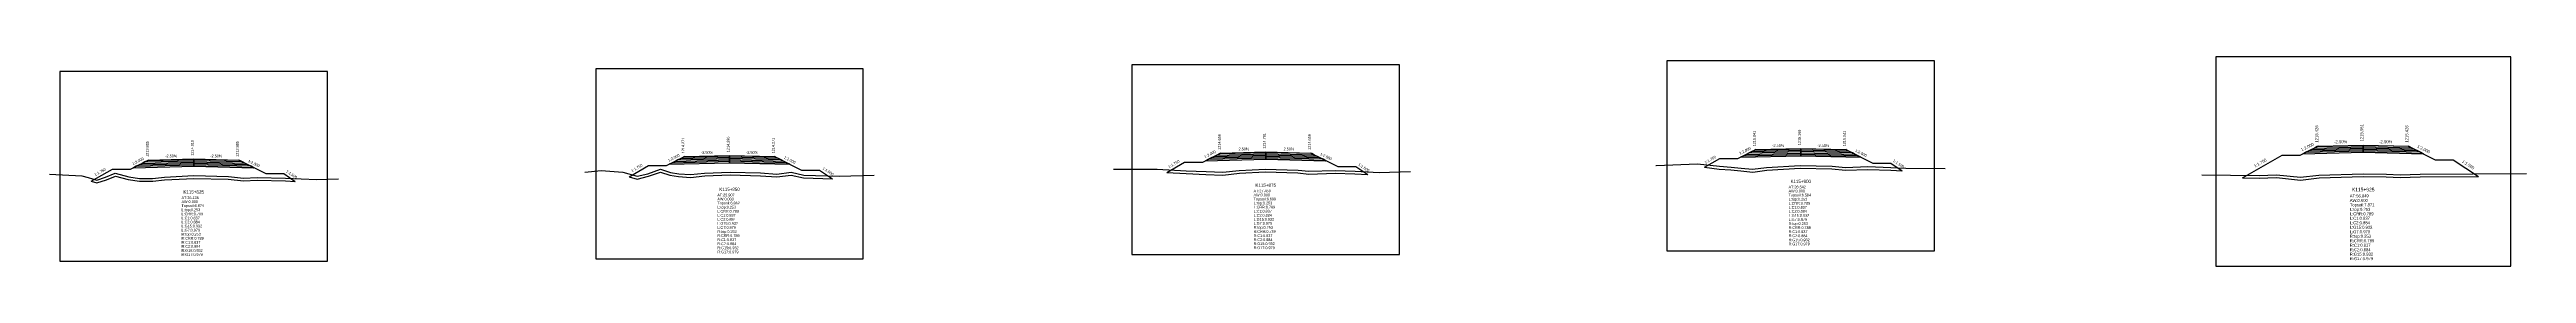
# Model space of a CAD drawing. Extents: x -7 to 78429, y 1189 to 1262.
# Drawn here: x 71686 to 71961, y 1202.1 to 1225.3 of the extents above; entities that cross this region are included whole.
import ezdxf
from ezdxf.enums import TextEntityAlignment as Align

# ---------------------------------------------------------------- set-up
doc = ezdxf.new("R2010")
doc.units = 0

msp = doc.modelspace()

# ---------------------------------------------------------------- linework, layer by layer
at = {"layer": 'A4_BORDER', "color": 7}
for points in [[(71687.161, 1202.68), (71716.861, 1202.68), (71716.861, 1223.68), (71687.161, 1223.68), (71687.161, 1202.68)], [(71746.645, 1202.971), (71776.345, 1202.971), (71776.345, 1223.971), (71746.645, 1223.971), (71746.645, 1202.971)], [(71806.17, 1203.427), (71835.87, 1203.427), (71835.87, 1224.427), (71806.17, 1224.427), (71806.17, 1203.427)], [(71865.563, 1203.855), (71895.263, 1203.855), (71895.263, 1224.855), (71865.563, 1224.855), (71865.563, 1203.855)], [(71926.476, 1202.148), (71959.229, 1202.148), (71959.229, 1225.306), (71926.476, 1225.306), (71926.476, 1202.148)]]:
    msp.add_lwpolyline(points, dxfattribs=at)
at = {"layer": 'CLEAR_GROUND', "color": 8}
for points in [[(71869.745, 1213.088), (71871.353, 1212.896), (71872.653, 1212.789), (71873.773, 1212.681), (71875.081, 1212.564), (71876.652, 1212.762), (71880.362, 1212.988), (71883.881, 1212.924), (71885.384, 1212.778), (71887.876, 1212.859), (71890.407, 1212.766), (71891.668, 1212.705)], [(71690.645, 1211.533), (71691.261, 1211.356), (71692.338, 1211.695), (71693.325, 1212.122), (71694.734, 1211.738), (71695.984, 1211.548), (71697.475, 1211.54), (71698.789, 1211.706), (71702.036, 1211.86), (71705.85, 1211.772), (71707.535, 1211.582), (71709.058, 1211.673), (71712.186, 1211.577), (71713.293, 1211.53)], [(71750.345, 1212.042), (71751.254, 1211.781), (71752.509, 1212.088), (71753.822, 1212.56), (71754.88, 1212.202), (71755.827, 1212.065), (71757.166, 1211.97), (71758.749, 1212.125), (71761.557, 1212.247), (71764.926, 1212.155), (71766.759, 1212.018), (71768.34, 1212.225), (71769.714, 1211.91), (71772.921, 1211.821)], [(71810.045, 1212.527), (71812.182, 1212.405), (71814.389, 1212.306), (71816.267, 1212.23), (71818.108, 1212.435), (71820.973, 1212.574), (71824.586, 1212.465), (71825.798, 1212.339), (71828.737, 1212.437), (71830.921, 1212.345), (71832.338, 1212.277)], [(71929.445, 1211.907), (71931.32, 1211.888), (71933.212, 1211.958), (71935.879, 1211.678), (71937.946, 1211.906), (71942.835, 1212.075), (71945.413, 1212.036), (71946.964, 1211.969), (71949.169, 1212.018), (71955.647, 1212.063)]]:
    msp.add_lwpolyline(points, dxfattribs=at)
at = {"layer": 'DESIGN_ROAD_TRIMMED', "color": 1}
for points in [[(71929.445, 1211.907), (71933.852, 1214.426), (71935.852, 1214.426), (71937.852, 1215.426), (71937.852, 1215.426), (71937.747, 1215.373), (71937.747, 1215.373), (71937.431, 1215.215), (71937.431, 1215.215), (71937.116, 1215.058), (71937.116, 1215.058), (71936.8, 1214.9), (71936.8, 1214.9), (71936.484, 1214.742), (71936.484, 1214.742), (71936.168, 1214.584), (71942.852, 1214.751), (71942.852, 1214.901), (71942.852, 1214.901), (71942.852, 1215.051), (71942.852, 1215.051), (71942.852, 1215.201), (71942.852, 1215.201), (71942.852, 1215.351), (71942.852, 1215.351), (71942.852, 1215.501), (71942.852, 1215.501), (71942.852, 1215.551), (71942.852, 1215.551), (71942.852, 1215.551), (71942.852, 1215.551), (71942.852, 1215.551), (71942.852, 1215.501), (71942.852, 1215.501), (71942.852, 1215.351), (71942.852, 1215.351), (71942.852, 1215.201), (71942.852, 1215.201), (71942.852, 1215.051), (71942.852, 1215.051), (71942.852, 1214.901), (71942.852, 1214.901), (71942.852, 1214.751), (71949.537, 1214.584), (71949.221, 1214.742), (71949.221, 1214.742), (71948.905, 1214.9), (71948.905, 1214.9), (71948.589, 1215.058), (71948.589, 1215.058), (71948.274, 1215.215), (71948.274, 1215.215), (71947.958, 1215.373), (71947.958, 1215.373), (71947.852, 1215.426), (71947.852, 1215.426), (71950.852, 1213.926), (71952.852, 1213.926), (71955.647, 1212.063)], [(71690.645, 1211.533), (71693.011, 1212.885), (71695.011, 1212.885), (71697.011, 1213.885), (71697.011, 1213.885), (71696.906, 1213.832), (71696.906, 1213.832), (71696.59, 1213.674), (71696.59, 1213.674), (71696.274, 1213.517), (71696.274, 1213.517), (71695.958, 1213.359), (71695.958, 1213.359), (71695.643, 1213.201), (71695.643, 1213.201), (71695.327, 1213.043), (71702.011, 1213.21), (71702.011, 1213.36), (71702.011, 1213.36), (71702.011, 1213.51), (71702.011, 1213.51), (71702.011, 1213.66), (71702.011, 1213.66), (71702.011, 1213.81), (71702.011, 1213.81), (71702.011, 1213.96), (71702.011, 1213.96), (71702.011, 1214.01), (71702.011, 1214.01), (71702.011, 1214.01), (71702.011, 1214.01), (71702.011, 1214.01), (71702.011, 1213.96), (71702.011, 1213.96), (71702.011, 1213.81), (71702.011, 1213.81), (71702.011, 1213.66), (71702.011, 1213.66), (71702.011, 1213.51), (71702.011, 1213.51), (71702.011, 1213.36), (71702.011, 1213.36), (71702.011, 1213.21), (71708.695, 1213.043), (71708.379, 1213.201), (71708.379, 1213.201), (71708.064, 1213.359), (71708.064, 1213.359), (71707.748, 1213.517), (71707.748, 1213.517), (71707.432, 1213.674), (71707.432, 1213.674), (71707.116, 1213.832), (71707.116, 1213.832), (71707.011, 1213.885), (71707.011, 1213.885), (71710.011, 1212.385), (71712.011, 1212.385), (71713.293, 1211.53)], [(71750.345, 1212.042), (71752.495, 1213.271), (71754.495, 1213.271), (71756.495, 1214.271), (71756.495, 1214.271), (71756.39, 1214.218), (71756.39, 1214.218), (71756.074, 1214.06), (71756.074, 1214.06), (71755.759, 1213.903), (71755.759, 1213.903), (71755.443, 1213.745), (71755.443, 1213.745), (71755.127, 1213.587), (71755.127, 1213.587), (71754.811, 1213.429), (71761.495, 1213.596), (71761.495, 1213.746), (71761.495, 1213.746), (71761.495, 1213.896), (71761.495, 1213.896), (71761.495, 1214.046), (71761.495, 1214.046), (71761.495, 1214.196), (71761.495, 1214.196), (71761.495, 1214.346), (71761.495, 1214.346), (71761.495, 1214.396), (71761.495, 1214.396), (71761.495, 1214.396), (71761.495, 1214.396), (71761.495, 1214.396), (71761.495, 1214.346), (71761.495, 1214.346), (71761.495, 1214.196), (71761.495, 1214.196), (71761.495, 1214.046), (71761.495, 1214.046), (71761.495, 1213.896), (71761.495, 1213.896), (71761.495, 1213.746), (71761.495, 1213.746), (71761.495, 1213.596), (71768.18, 1213.429), (71767.864, 1213.587), (71767.864, 1213.587), (71767.548, 1213.745), (71767.548, 1213.745), (71767.232, 1213.903), (71767.232, 1213.903), (71766.916, 1214.06), (71766.916, 1214.06), (71766.601, 1214.218), (71766.601, 1214.218), (71766.495, 1214.271), (71766.495, 1214.271), (71769.495, 1212.771), (71771.495, 1212.771), (71772.921, 1211.821)], [(71810.045, 1212.527), (71812.02, 1213.656), (71814.02, 1213.656), (71816.02, 1214.656), (71816.02, 1214.656), (71815.915, 1214.603), (71815.915, 1214.603), (71815.599, 1214.445), (71815.599, 1214.445), (71815.284, 1214.288), (71815.284, 1214.288), (71814.968, 1214.13), (71814.968, 1214.13), (71814.652, 1213.972), (71814.652, 1213.972), (71814.336, 1213.814), (71821.02, 1213.981), (71821.02, 1214.131), (71821.02, 1214.131), (71821.02, 1214.281), (71821.02, 1214.281), (71821.02, 1214.431), (71821.02, 1214.431), (71821.02, 1214.581), (71821.02, 1214.581), (71821.02, 1214.731), (71821.02, 1214.731), (71821.02, 1214.781), (71821.02, 1214.781), (71821.02, 1214.781), (71821.02, 1214.781), (71821.02, 1214.781), (71821.02, 1214.731), (71821.02, 1214.731), (71821.02, 1214.581), (71821.02, 1214.581), (71821.02, 1214.431), (71821.02, 1214.431), (71821.02, 1214.281), (71821.02, 1214.281), (71821.02, 1214.131), (71821.02, 1214.131), (71821.02, 1213.981), (71827.705, 1213.814), (71827.389, 1213.972), (71827.389, 1213.972), (71827.073, 1214.13), (71827.073, 1214.13), (71826.757, 1214.288), (71826.757, 1214.288), (71826.441, 1214.445), (71826.441, 1214.445), (71826.126, 1214.603), (71826.126, 1214.603), (71826.02, 1214.656), (71826.02, 1214.656), (71829.02, 1213.156), (71831.02, 1213.156), (71832.338, 1212.277)], [(71869.745, 1213.088), (71871.413, 1214.041), (71873.413, 1214.041), (71875.413, 1215.041), (71875.413, 1215.041), (71875.308, 1214.988), (71875.308, 1214.988), (71874.992, 1214.83), (71874.992, 1214.83), (71874.676, 1214.673), (71874.676, 1214.673), (71874.361, 1214.515), (71874.361, 1214.515), (71874.045, 1214.357), (71874.045, 1214.357), (71873.729, 1214.199), (71880.413, 1214.366), (71880.413, 1214.516), (71880.413, 1214.516), (71880.413, 1214.666), (71880.413, 1214.666), (71880.413, 1214.816), (71880.413, 1214.816), (71880.413, 1214.966), (71880.413, 1214.966), (71880.413, 1215.116), (71880.413, 1215.116), (71880.413, 1215.166), (71880.413, 1215.166), (71880.413, 1215.166), (71880.413, 1215.166), (71880.413, 1215.166), (71880.413, 1215.116), (71880.413, 1215.116), (71880.413, 1214.966), (71880.413, 1214.966), (71880.413, 1214.816), (71880.413, 1214.816), (71880.413, 1214.666), (71880.413, 1214.666), (71880.413, 1214.516), (71880.413, 1214.516), (71880.413, 1214.366), (71887.097, 1214.199), (71886.782, 1214.357), (71886.782, 1214.357), (71886.466, 1214.515), (71886.466, 1214.515), (71886.15, 1214.673), (71886.15, 1214.673), (71885.834, 1214.83), (71885.834, 1214.83), (71885.518, 1214.988), (71885.518, 1214.988), (71885.413, 1215.041), (71885.413, 1215.041), (71888.413, 1213.541), (71890.413, 1213.541), (71891.668, 1212.705)]]:
    msp.add_lwpolyline(points, dxfattribs=at)
at = {"layer": 'FINISHED_ROAD', "color": 2}
for points in [[(71933.852, 1214.426), (71935.852, 1214.426), (71937.852, 1215.426), (71937.852, 1215.426), (71942.852, 1215.551), (71947.852, 1215.426), (71947.852, 1215.426), (71950.852, 1213.926), (71952.852, 1213.926)], [(71693.011, 1212.885), (71695.011, 1212.885), (71697.011, 1213.885), (71697.011, 1213.885), (71702.011, 1214.01), (71707.011, 1213.885), (71707.011, 1213.885), (71710.011, 1212.385), (71712.011, 1212.385)], [(71752.495, 1213.271), (71754.495, 1213.271), (71756.495, 1214.271), (71756.495, 1214.271), (71761.495, 1214.396), (71766.495, 1214.271), (71766.495, 1214.271), (71769.495, 1212.771), (71771.495, 1212.771)], [(71812.02, 1213.656), (71814.02, 1213.656), (71816.02, 1214.656), (71816.02, 1214.656), (71821.02, 1214.781), (71826.02, 1214.656), (71826.02, 1214.656), (71829.02, 1213.156), (71831.02, 1213.156)], [(71871.413, 1214.041), (71873.413, 1214.041), (71875.413, 1215.041), (71875.413, 1215.041), (71880.413, 1215.166), (71885.413, 1215.041), (71885.413, 1215.041), (71888.413, 1213.541), (71890.413, 1213.541)]]:
    msp.add_lwpolyline(points, dxfattribs=at)
at = {"layer": 'LAYER_0', "color": 4}
for points in [[(71937.852, 1215.426), (71937.747, 1215.373), (71942.852, 1215.501), (71942.852, 1215.551)], [(71697.011, 1213.885), (71696.906, 1213.832), (71702.011, 1213.96), (71702.011, 1214.01)], [(71756.495, 1214.271), (71756.39, 1214.218), (71761.495, 1214.346), (71761.495, 1214.396)], [(71816.02, 1214.656), (71815.915, 1214.603), (71821.02, 1214.731), (71821.02, 1214.781)], [(71875.413, 1215.041), (71875.308, 1214.988), (71880.413, 1215.116), (71880.413, 1215.166)]]:
    msp.add_lwpolyline(points, dxfattribs=at)
at = {"layer": 'LAYER_1', "color": 4}
for points in [[(71937.747, 1215.373), (71937.431, 1215.215), (71942.852, 1215.351), (71942.852, 1215.501)], [(71696.906, 1213.832), (71696.59, 1213.674), (71702.011, 1213.81), (71702.011, 1213.96)], [(71756.39, 1214.218), (71756.074, 1214.06), (71761.495, 1214.196), (71761.495, 1214.346)], [(71815.915, 1214.603), (71815.599, 1214.445), (71821.02, 1214.581), (71821.02, 1214.731)], [(71875.308, 1214.988), (71874.992, 1214.83), (71880.413, 1214.966), (71880.413, 1215.116)]]:
    msp.add_lwpolyline(points, dxfattribs=at)
at = {"layer": 'LAYER_10', "color": 6}
for points in [[(71708.064, 1213.359), (71708.379, 1213.201), (71702.011, 1213.36), (71702.011, 1213.51)], [(71767.548, 1213.745), (71767.864, 1213.587), (71761.495, 1213.746), (71761.495, 1213.896)], [(71827.073, 1214.13), (71827.389, 1213.972), (71821.02, 1214.131), (71821.02, 1214.281)], [(71886.466, 1214.515), (71886.782, 1214.357), (71880.413, 1214.516), (71880.413, 1214.666)], [(71948.905, 1214.9), (71949.221, 1214.742), (71942.852, 1214.901), (71942.852, 1215.051)]]:
    msp.add_lwpolyline(points, dxfattribs=at)
at = {"layer": 'LAYER_11', "color": 6}
for points in [[(71708.379, 1213.201), (71708.695, 1213.043), (71702.011, 1213.21), (71702.011, 1213.36)], [(71767.864, 1213.587), (71768.18, 1213.429), (71761.495, 1213.596), (71761.495, 1213.746)], [(71827.389, 1213.972), (71827.705, 1213.814), (71821.02, 1213.981), (71821.02, 1214.131)], [(71886.782, 1214.357), (71887.097, 1214.199), (71880.413, 1214.366), (71880.413, 1214.516)], [(71949.221, 1214.742), (71949.537, 1214.584), (71942.852, 1214.751), (71942.852, 1214.901)]]:
    msp.add_lwpolyline(points, dxfattribs=at)
at = {"layer": 'LAYER_2', "color": 4}
for points in [[(71937.431, 1215.215), (71937.116, 1215.058), (71942.852, 1215.201), (71942.852, 1215.351)], [(71696.59, 1213.674), (71696.274, 1213.517), (71702.011, 1213.66), (71702.011, 1213.81)], [(71756.074, 1214.06), (71755.759, 1213.903), (71761.495, 1214.046), (71761.495, 1214.196)], [(71815.599, 1214.445), (71815.284, 1214.288), (71821.02, 1214.431), (71821.02, 1214.581)], [(71874.992, 1214.83), (71874.676, 1214.673), (71880.413, 1214.816), (71880.413, 1214.966)]]:
    msp.add_lwpolyline(points, dxfattribs=at)
at = {"layer": 'LAYER_3', "color": 4}
for points in [[(71696.274, 1213.517), (71695.958, 1213.359), (71702.011, 1213.51), (71702.011, 1213.66)], [(71755.759, 1213.903), (71755.443, 1213.745), (71761.495, 1213.896), (71761.495, 1214.046)], [(71815.284, 1214.288), (71814.968, 1214.13), (71821.02, 1214.281), (71821.02, 1214.431)], [(71874.676, 1214.673), (71874.361, 1214.515), (71880.413, 1214.666), (71880.413, 1214.816)], [(71937.116, 1215.058), (71936.8, 1214.9), (71942.852, 1215.051), (71942.852, 1215.201)]]:
    msp.add_lwpolyline(points, dxfattribs=at)
at = {"layer": 'LAYER_4', "color": 4}
for points in [[(71695.958, 1213.359), (71695.643, 1213.201), (71702.011, 1213.36), (71702.011, 1213.51)], [(71755.443, 1213.745), (71755.127, 1213.587), (71761.495, 1213.746), (71761.495, 1213.896)], [(71814.968, 1214.13), (71814.652, 1213.972), (71821.02, 1214.131), (71821.02, 1214.281)], [(71874.361, 1214.515), (71874.045, 1214.357), (71880.413, 1214.516), (71880.413, 1214.666)], [(71936.8, 1214.9), (71936.484, 1214.742), (71942.852, 1214.901), (71942.852, 1215.051)]]:
    msp.add_lwpolyline(points, dxfattribs=at)
at = {"layer": 'LAYER_5', "color": 4}
for points in [[(71695.643, 1213.201), (71695.327, 1213.043), (71702.011, 1213.21), (71702.011, 1213.36)], [(71755.127, 1213.587), (71754.811, 1213.429), (71761.495, 1213.596), (71761.495, 1213.746)], [(71814.652, 1213.972), (71814.336, 1213.814), (71821.02, 1213.981), (71821.02, 1214.131)], [(71874.045, 1214.357), (71873.729, 1214.199), (71880.413, 1214.366), (71880.413, 1214.516)], [(71936.484, 1214.742), (71936.168, 1214.584), (71942.852, 1214.751), (71942.852, 1214.901)]]:
    msp.add_lwpolyline(points, dxfattribs=at)
at = {"layer": 'LAYER_6', "color": 6}
for points in [[(71947.852, 1215.426), (71947.958, 1215.373), (71942.852, 1215.501), (71942.852, 1215.551)], [(71707.011, 1213.885), (71707.116, 1213.832), (71702.011, 1213.96), (71702.011, 1214.01)], [(71766.495, 1214.271), (71766.601, 1214.218), (71761.495, 1214.346), (71761.495, 1214.396)], [(71826.02, 1214.656), (71826.126, 1214.603), (71821.02, 1214.731), (71821.02, 1214.781)], [(71885.413, 1215.041), (71885.518, 1214.988), (71880.413, 1215.116), (71880.413, 1215.166)]]:
    msp.add_lwpolyline(points, dxfattribs=at)
at = {"layer": 'LAYER_7', "color": 6}
for points in [[(71947.958, 1215.373), (71948.274, 1215.215), (71942.852, 1215.351), (71942.852, 1215.501)], [(71707.116, 1213.832), (71707.432, 1213.674), (71702.011, 1213.81), (71702.011, 1213.96)], [(71766.601, 1214.218), (71766.916, 1214.06), (71761.495, 1214.196), (71761.495, 1214.346)], [(71826.126, 1214.603), (71826.441, 1214.445), (71821.02, 1214.581), (71821.02, 1214.731)], [(71885.518, 1214.988), (71885.834, 1214.83), (71880.413, 1214.966), (71880.413, 1215.116)]]:
    msp.add_lwpolyline(points, dxfattribs=at)
at = {"layer": 'LAYER_8', "color": 6}
for points in [[(71948.274, 1215.215), (71948.589, 1215.058), (71942.852, 1215.201), (71942.852, 1215.351)], [(71707.432, 1213.674), (71707.748, 1213.517), (71702.011, 1213.66), (71702.011, 1213.81)], [(71766.916, 1214.06), (71767.232, 1213.903), (71761.495, 1214.046), (71761.495, 1214.196)], [(71826.441, 1214.445), (71826.757, 1214.288), (71821.02, 1214.431), (71821.02, 1214.581)], [(71885.834, 1214.83), (71886.15, 1214.673), (71880.413, 1214.816), (71880.413, 1214.966)]]:
    msp.add_lwpolyline(points, dxfattribs=at)
at = {"layer": 'LAYER_9', "color": 6}
for points in [[(71707.748, 1213.517), (71708.064, 1213.359), (71702.011, 1213.51), (71702.011, 1213.66)], [(71767.232, 1213.903), (71767.548, 1213.745), (71761.495, 1213.896), (71761.495, 1214.046)], [(71826.757, 1214.288), (71827.073, 1214.13), (71821.02, 1214.281), (71821.02, 1214.431)], [(71886.15, 1214.673), (71886.466, 1214.515), (71880.413, 1214.666), (71880.413, 1214.816)], [(71948.589, 1215.058), (71948.905, 1214.9), (71942.852, 1215.051), (71942.852, 1215.201)]]:
    msp.add_lwpolyline(points, dxfattribs=at)
at = {"layer": 'NATURAL_GROUND', "color": 3}
for points in [[(71745.437, 1212.537), (71747.241, 1212.724), (71749.635, 1212.558), (71751.26, 1212.091), (71752.422, 1212.376), (71753.819, 1212.878), (71754.95, 1212.495), (71755.859, 1212.364), (71757.162, 1212.271), (71758.727, 1212.424), (71761.554, 1212.547), (71764.941, 1212.455), (71766.75, 1212.32), (71768.354, 1212.529), (71769.752, 1212.209), (71773.658, 1212.1), (71777.57, 1212.231)], [(71804.123, 1212.883), (71808.985, 1212.888), (71812.197, 1212.704), (71814.401, 1212.606), (71816.256, 1212.531), (71818.084, 1212.734), (71820.97, 1212.875), (71824.606, 1212.765), (71825.808, 1212.639), (71828.738, 1212.738), (71830.934, 1212.645), (71833.619, 1212.517), (71837.095, 1212.63)], [(71864.335, 1213.301), (71864.355, 1213.294), (71868.961, 1213.483), (71871.383, 1213.195), (71872.679, 1213.088), (71873.801, 1212.98), (71875.075, 1212.865), (71876.624, 1213.06), (71880.355, 1213.288), (71883.898, 1213.224), (71885.393, 1213.079), (71887.876, 1213.159), (71890.42, 1213.065), (71892.092, 1212.985), (71896.461, 1212.951)], [(71686.009, 1212.308), (71689.587, 1212.159), (71690.315, 1211.94), (71691.257, 1211.669), (71692.233, 1211.976), (71693.303, 1212.44), (71694.796, 1212.032), (71696.007, 1211.848), (71697.457, 1211.84), (71698.763, 1212.005), (71702.032, 1212.16), (71705.87, 1212.071), (71707.543, 1211.883), (71709.054, 1211.973), (71712.197, 1211.876), (71715.688, 1211.73), (71718.084, 1211.796)], [(71924.952, 1212.254), (71931.316, 1212.188), (71933.222, 1212.259), (71935.878, 1211.98), (71937.924, 1212.205), (71942.832, 1212.375), (71945.421, 1212.336), (71946.967, 1212.269), (71949.164, 1212.318), (71960.975, 1212.4)]]:
    msp.add_lwpolyline(points, dxfattribs=at)
at = {"layer": 'STRUCTURE_LEFT', "color": 4}
for points in [[(71937.852, 1215.426), (71937.747, 1215.373), (71937.747, 1215.373), (71937.431, 1215.215), (71937.431, 1215.215), (71937.116, 1215.058), (71937.116, 1215.058), (71936.8, 1214.9), (71936.8, 1214.9), (71936.484, 1214.742), (71936.484, 1214.742), (71936.168, 1214.584), (71942.852, 1214.751), (71942.852, 1214.901), (71942.852, 1214.901), (71942.852, 1215.051), (71942.852, 1215.051), (71942.852, 1215.201), (71942.852, 1215.201), (71942.852, 1215.351), (71942.852, 1215.351), (71942.852, 1215.501), (71942.852, 1215.501), (71942.852, 1215.551), (71942.852, 1215.551)], [(71697.011, 1213.885), (71696.906, 1213.832), (71696.906, 1213.832), (71696.59, 1213.674), (71696.59, 1213.674), (71696.274, 1213.517), (71696.274, 1213.517), (71695.958, 1213.359), (71695.958, 1213.359), (71695.643, 1213.201), (71695.643, 1213.201), (71695.327, 1213.043), (71702.011, 1213.21), (71702.011, 1213.36), (71702.011, 1213.36), (71702.011, 1213.51), (71702.011, 1213.51), (71702.011, 1213.66), (71702.011, 1213.66), (71702.011, 1213.81), (71702.011, 1213.81), (71702.011, 1213.96), (71702.011, 1213.96), (71702.011, 1214.01), (71702.011, 1214.01)], [(71756.495, 1214.271), (71756.39, 1214.218), (71756.39, 1214.218), (71756.074, 1214.06), (71756.074, 1214.06), (71755.759, 1213.903), (71755.759, 1213.903), (71755.443, 1213.745), (71755.443, 1213.745), (71755.127, 1213.587), (71755.127, 1213.587), (71754.811, 1213.429), (71761.495, 1213.596), (71761.495, 1213.746), (71761.495, 1213.746), (71761.495, 1213.896), (71761.495, 1213.896), (71761.495, 1214.046), (71761.495, 1214.046), (71761.495, 1214.196), (71761.495, 1214.196), (71761.495, 1214.346), (71761.495, 1214.346), (71761.495, 1214.396), (71761.495, 1214.396)], [(71816.02, 1214.656), (71815.915, 1214.603), (71815.915, 1214.603), (71815.599, 1214.445), (71815.599, 1214.445), (71815.284, 1214.288), (71815.284, 1214.288), (71814.968, 1214.13), (71814.968, 1214.13), (71814.652, 1213.972), (71814.652, 1213.972), (71814.336, 1213.814), (71821.02, 1213.981), (71821.02, 1214.131), (71821.02, 1214.131), (71821.02, 1214.281), (71821.02, 1214.281), (71821.02, 1214.431), (71821.02, 1214.431), (71821.02, 1214.581), (71821.02, 1214.581), (71821.02, 1214.731), (71821.02, 1214.731), (71821.02, 1214.781), (71821.02, 1214.781)], [(71875.413, 1215.041), (71875.308, 1214.988), (71875.308, 1214.988), (71874.992, 1214.83), (71874.992, 1214.83), (71874.676, 1214.673), (71874.676, 1214.673), (71874.361, 1214.515), (71874.361, 1214.515), (71874.045, 1214.357), (71874.045, 1214.357), (71873.729, 1214.199), (71880.413, 1214.366), (71880.413, 1214.516), (71880.413, 1214.516), (71880.413, 1214.666), (71880.413, 1214.666), (71880.413, 1214.816), (71880.413, 1214.816), (71880.413, 1214.966), (71880.413, 1214.966), (71880.413, 1215.116), (71880.413, 1215.116), (71880.413, 1215.166), (71880.413, 1215.166)]]:
    msp.add_lwpolyline(points, dxfattribs=at)
at = {"layer": 'STRUCTURE_RIGHT', "color": 6}
for points in [[(71942.852, 1215.551), (71942.852, 1215.551), (71942.852, 1215.501), (71942.852, 1215.501), (71942.852, 1215.351), (71942.852, 1215.351), (71942.852, 1215.201), (71942.852, 1215.201), (71942.852, 1215.051), (71942.852, 1215.051), (71942.852, 1214.901), (71942.852, 1214.901), (71942.852, 1214.751), (71949.537, 1214.584), (71949.221, 1214.742), (71949.221, 1214.742), (71948.905, 1214.9), (71948.905, 1214.9), (71948.589, 1215.058), (71948.589, 1215.058), (71948.274, 1215.215), (71948.274, 1215.215), (71947.958, 1215.373), (71947.958, 1215.373), (71947.852, 1215.426)], [(71702.011, 1214.01), (71702.011, 1214.01), (71702.011, 1213.96), (71702.011, 1213.96), (71702.011, 1213.81), (71702.011, 1213.81), (71702.011, 1213.66), (71702.011, 1213.66), (71702.011, 1213.51), (71702.011, 1213.51), (71702.011, 1213.36), (71702.011, 1213.36), (71702.011, 1213.21), (71708.695, 1213.043), (71708.379, 1213.201), (71708.379, 1213.201), (71708.064, 1213.359), (71708.064, 1213.359), (71707.748, 1213.517), (71707.748, 1213.517), (71707.432, 1213.674), (71707.432, 1213.674), (71707.116, 1213.832), (71707.116, 1213.832), (71707.011, 1213.885)], [(71761.495, 1214.396), (71761.495, 1214.396), (71761.495, 1214.346), (71761.495, 1214.346), (71761.495, 1214.196), (71761.495, 1214.196), (71761.495, 1214.046), (71761.495, 1214.046), (71761.495, 1213.896), (71761.495, 1213.896), (71761.495, 1213.746), (71761.495, 1213.746), (71761.495, 1213.596), (71768.18, 1213.429), (71767.864, 1213.587), (71767.864, 1213.587), (71767.548, 1213.745), (71767.548, 1213.745), (71767.232, 1213.903), (71767.232, 1213.903), (71766.916, 1214.06), (71766.916, 1214.06), (71766.601, 1214.218), (71766.601, 1214.218), (71766.495, 1214.271)], [(71821.02, 1214.781), (71821.02, 1214.781), (71821.02, 1214.731), (71821.02, 1214.731), (71821.02, 1214.581), (71821.02, 1214.581), (71821.02, 1214.431), (71821.02, 1214.431), (71821.02, 1214.281), (71821.02, 1214.281), (71821.02, 1214.131), (71821.02, 1214.131), (71821.02, 1213.981), (71827.705, 1213.814), (71827.389, 1213.972), (71827.389, 1213.972), (71827.073, 1214.13), (71827.073, 1214.13), (71826.757, 1214.288), (71826.757, 1214.288), (71826.441, 1214.445), (71826.441, 1214.445), (71826.126, 1214.603), (71826.126, 1214.603), (71826.02, 1214.656)], [(71880.413, 1215.166), (71880.413, 1215.166), (71880.413, 1215.116), (71880.413, 1215.116), (71880.413, 1214.966), (71880.413, 1214.966), (71880.413, 1214.816), (71880.413, 1214.816), (71880.413, 1214.666), (71880.413, 1214.666), (71880.413, 1214.516), (71880.413, 1214.516), (71880.413, 1214.366), (71887.097, 1214.199), (71886.782, 1214.357), (71886.782, 1214.357), (71886.466, 1214.515), (71886.466, 1214.515), (71886.15, 1214.673), (71886.15, 1214.673), (71885.834, 1214.83), (71885.834, 1214.83), (71885.518, 1214.988), (71885.518, 1214.988), (71885.413, 1215.041)]]:
    msp.add_lwpolyline(points, dxfattribs=at)

# ---------------------------------------------------------------- texts
at = {"layer": 'INFO_TEXT'}
for s, height, p in [('AT:26.136', 0.3, (71700.661, 1209.58)), ('AT:25.907', 0.3, (71760.145, 1209.871)), ('AT:27.450', 0.3, (71819.67, 1210.327)), ('AW:0.000', 0.3, (71819.67, 1209.877)), ('AT:26.542', 0.3, (71879.063, 1210.755)), ('AW:0.000', 0.3, (71879.063, 1210.305)), ('Topsoil:6.594', 0.3, (71879.063, 1209.855)), ('AT:56.949', 0.33, (71941.364, 1209.757)), ('AW:0.000', 0.3, (71700.661, 1209.13)), ('Topsoil:6.874', 0.3, (71700.661, 1208.68)), ('L:top:0.253', 0.3, (71700.661, 1208.23)), ('L:CRR:0.789', 0.3, (71700.661, 1207.78)), ('L:C1:0.837', 0.3, (71700.661, 1207.33)), ('L:C2:0.884', 0.3, (71700.661, 1206.88)), ('AW:0.000', 0.3, (71760.145, 1209.421)), ('Topsoil:6.862', 0.3, (71760.145, 1208.971)), ('L:top:0.253', 0.3, (71760.145, 1208.521)), ('L:CRR:0.789', 0.3, (71760.145, 1208.071)), ('L:C1:0.837', 0.3, (71760.145, 1207.621)), ('L:C2:0.884', 0.3, (71760.145, 1207.171)), ('Topsoil:6.699', 0.3, (71819.67, 1209.427)), ('L:top:0.253', 0.3, (71819.67, 1208.977)), ('L:CRR:0.789', 0.3, (71819.67, 1208.527)), ('L:C1:0.837', 0.3, (71819.67, 1208.077)), ('L:C2:0.884', 0.3, (71819.67, 1207.627)), ('L:G15:0.932', 0.3, (71819.67, 1207.177)), ('L:top:0.253', 0.3, (71879.063, 1209.405)), ('L:CRR:0.789', 0.3, (71879.063, 1208.955)), ('L:C1:0.837', 0.3, (71879.063, 1208.505)), ('L:C2:0.884', 0.3, (71879.063, 1208.055)), ('L:G15:0.932', 0.3, (71879.063, 1207.605)), ('L:G7:0.979', 0.3, (71879.063, 1207.155)), ('AW:0.000', 0.33, (71941.364, 1209.261)), ('Topsoil:7.871', 0.33, (71941.364, 1208.764)), ('L:top:0.253', 0.33, (71941.364, 1208.268)), ('L:CRR:0.789', 0.33, (71941.364, 1207.772)), ('L:C1:0.837', 0.33, (71941.364, 1207.276)), ('L:C2:0.884', 0.33, (71941.364, 1206.779)), ('L:G15:0.932', 0.3, (71700.661, 1206.43)), ('L:G7:0.979', 0.3, (71700.661, 1205.98)), ('R:top:0.253', 0.3, (71700.661, 1205.53)), ('R:CRR:0.789', 0.3, (71700.661, 1205.08)), ('R:C1:0.837', 0.3, (71700.661, 1204.63)), ('R:C2:0.884', 0.3, (71700.661, 1204.18)), ('L:G15:0.932', 0.3, (71760.145, 1206.721)), ('L:G7:0.979', 0.3, (71760.145, 1206.271)), ('R:top:0.253', 0.3, (71760.145, 1205.821)), ('R:CRR:0.789', 0.3, (71760.145, 1205.371)), ('R:C1:0.837', 0.3, (71760.145, 1204.921)), ('R:C2:0.884', 0.3, (71760.145, 1204.471)), ('L:G7:0.979', 0.3, (71819.67, 1206.727)), ('R:top:0.253', 0.3, (71819.67, 1206.277)), ('R:CRR:0.789', 0.3, (71819.67, 1205.827)), ('R:C1:0.837', 0.3, (71819.67, 1205.377)), ('R:C2:0.884', 0.3, (71819.67, 1204.927)), ('R:G15:0.932', 0.3, (71819.67, 1204.477)), ('R:top:0.253', 0.3, (71879.063, 1206.705)), ('R:CRR:0.789', 0.3, (71879.063, 1206.255)), ('R:C1:0.837', 0.3, (71879.063, 1205.805)), ('R:C2:0.884', 0.3, (71879.063, 1205.355)), ('R:G15:0.932', 0.3, (71879.063, 1204.905)), ('R:G17:0.979', 0.3, (71879.063, 1204.455)), ('L:G15:0.932', 0.33, (71941.364, 1206.283)), ('L:G7:0.979', 0.33, (71941.364, 1205.787)), ('R:top:0.253', 0.33, (71941.364, 1205.291)), ('R:CRR:0.789', 0.33, (71941.364, 1204.794)), ('R:C1:0.837', 0.33, (71941.364, 1204.298)), ('R:G15:0.932', 0.3, (71700.661, 1203.73)), ('R:G17:0.979', 0.3, (71700.661, 1203.28)), ('R:G15:0.932', 0.3, (71760.145, 1204.021)), ('R:G17:0.979', 0.3, (71760.145, 1203.571)), ('R:G17:0.979', 0.3, (71819.67, 1204.027)), ('R:C2:0.884', 0.33, (71941.364, 1203.802)), ('R:G15:0.932', 0.33, (71941.364, 1203.306)), ('R:G17:0.979', 0.33, (71941.364, 1202.809))]:
    msp.add_text(s, height=height, dxfattribs=at).set_placement(p)
at = {"layer": 'LEFT_TEXT_H'}
for s, height, p in [('1213.885', 0.3, (71697.011, 1214.245)), ('1214.271', 0.3, (71756.495, 1214.631)), ('1214.656', 0.3, (71816.02, 1215.016)), ('1215.041', 0.3, (71875.413, 1215.401)), ('1215.426', 0.331, (71937.852, 1215.823))]:
    msp.add_text(s, height=height, rotation=90, dxfattribs=at).set_placement(p)
at = {"layer": 'POINT_TEXT_H'}
for s, height, p in [('1214.010', 0.3, (71702.011, 1214.37)), ('1214.396', 0.3, (71761.495, 1214.756)), ('1214.781', 0.3, (71821.02, 1215.141)), ('1215.166', 0.3, (71880.413, 1215.526)), ('1215.551', 0.331, (71942.852, 1215.948))]:
    msp.add_text(s, height=height, rotation=90, dxfattribs=at).set_placement(p)
at = {"layer": 'RIGHT_TEXT_H'}
for s, height, p in [('1213.885', 0.3, (71707.011, 1214.245)), ('1214.271', 0.3, (71766.495, 1214.631)), ('1214.656', 0.3, (71826.02, 1215.016)), ('1215.041', 0.3, (71885.413, 1215.401)), ('1215.426', 0.331, (71947.852, 1215.823))]:
    msp.add_text(s, height=height, rotation=90, dxfattribs=at).set_placement(p)
at = {"layer": 'SLOPE_left'}
for s, height, rotation, p in [('1:2.000', 0.331, 26.565, (71936.764, 1215.104)), ('1:1.750', 0.3, 29.745, (71691.739, 1212.365)), ('1:2.000', 0.3, 26.565, (71695.93, 1213.546)), ('1:1.750', 0.3, 29.745, (71751.331, 1212.813)), ('1:2.000', 0.3, 26.565, (71755.415, 1213.932)), ('1:1.750', 0.3, 29.745, (71810.943, 1213.248)), ('1:2.000', 0.3, 26.565, (71814.94, 1214.317)), ('1:1.750', 0.3, 29.745, (71870.49, 1213.721)), ('1:2.000', 0.3, 26.565, (71874.333, 1214.702)), ('1:1.750', 0.331, 29.745, (71931.55, 1213.339))]:
    msp.add_text(s, height=height, rotation=rotation, dxfattribs=at).set_placement(p, align=Align.BOTTOM_CENTER)
at = {"layer": 'SLOPE_right'}
for s, height, rotation, p in [('1:2.000', 0.331, -26.565, (71949.441, 1214.854)), ('1:2.000', 0.3, -26.565, (71708.591, 1213.296)), ('1:1.500', 0.3, -33.69, (71712.752, 1212.107)), ('1:2.000', 0.3, -26.565, (71768.076, 1213.682)), ('1:1.500', 0.3, -33.69, (71772.308, 1212.446)), ('1:2.000', 0.3, -26.565, (71827.601, 1214.067)), ('1:1.500', 0.3, -33.69, (71831.779, 1212.866)), ('1:2.000', 0.3, -26.565, (71886.994, 1214.452)), ('1:1.500', 0.3, -33.69, (71891.14, 1213.273)), ('1:1.500', 0.331, -33.69, (71954.36, 1213.16))]:
    msp.add_text(s, height=height, rotation=rotation, dxfattribs=at).set_placement(p, align=Align.BOTTOM_CENTER)
at = {"layer": 'SLOPE_TEXT'}
for height, p in [(0.3, (71877.913, 1215.343)), (0.3, (71882.913, 1215.343)), (0.331, (71940.352, 1215.753)), (0.331, (71945.352, 1215.753)), (0.3, (71699.511, 1214.188)), (0.3, (71704.511, 1214.188)), (0.3, (71758.995, 1214.573)), (0.3, (71763.995, 1214.573)), (0.3, (71818.52, 1214.958)), (0.3, (71823.52, 1214.958))]:
    msp.add_text('-2.50%', height=height, dxfattribs=at).set_placement(p, align=Align.CENTER)
at = {"layer": 'STATION_TITLE'}
for s, height, p in [('K115+825', 0.36, (71702.011, 1210.18)), ('K115+850', 0.36, (71761.495, 1210.471)), ('K115+875', 0.36, (71821.02, 1210.927)), ('K115+900', 0.36, (71880.413, 1211.355)), ('K115+925', 0.397, (71942.852, 1210.419))]:
    msp.add_text(s, height=height, dxfattribs=at).set_placement(p, align=Align.CENTER)

doc.saveas('drawing.dxf')
